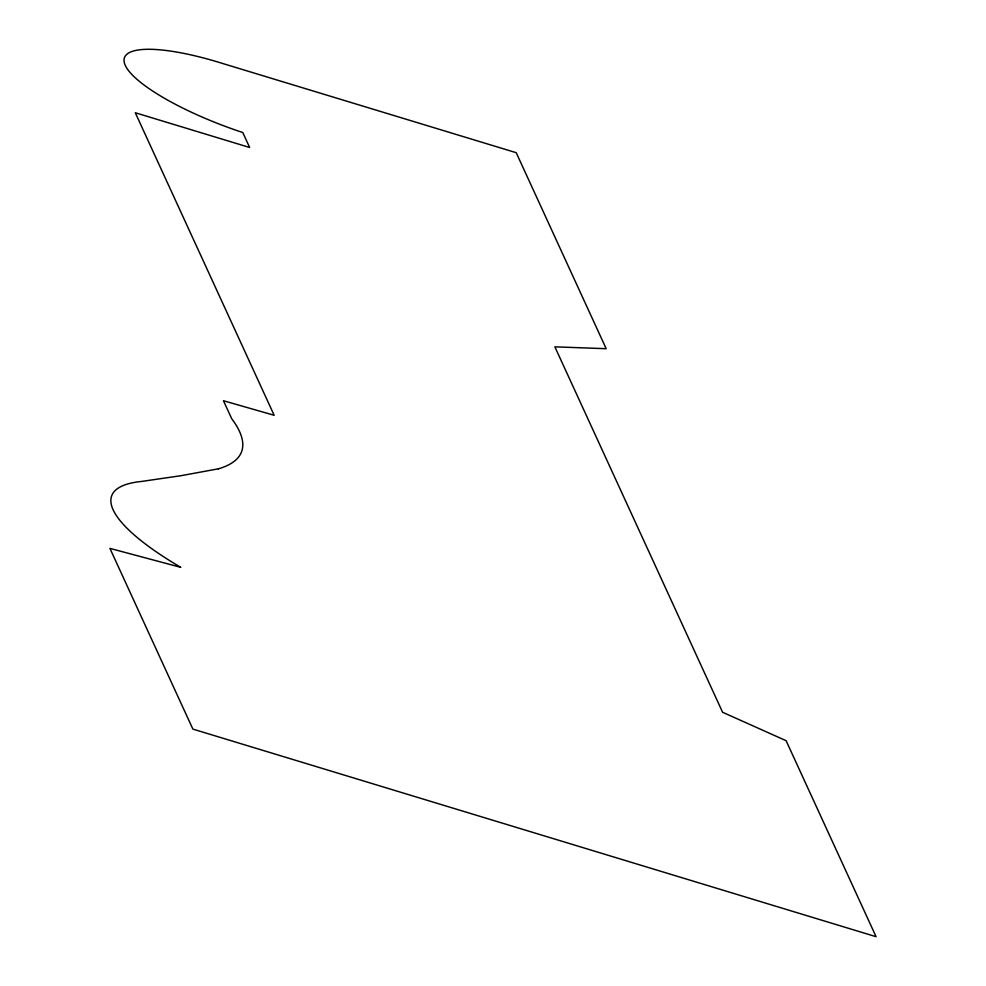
<?xml version="1.0" encoding="UTF-8"?>
<svg xmlns="http://www.w3.org/2000/svg" width="986" height="986" viewBox="0 0 986 986"><rect width="100%" height="100%" fill="white"/><g stroke="black" fill="none" stroke-linecap="round" stroke-linejoin="round"><path stroke-width="1.48" d="M218.436 468.806L181.017 475.696L141.368 481.476A213.826 52.813 20.4 0 0 180.783 567.344L109.927 548.389L192.874 729.098L876.073 936.7L786.113 740.696L722.59 712.262L554.859 346.838L606.18 348.699L516.22 152.694L223.465 63.733A118.776 29.334 20.4 0 0 124.446 63.129A118.776 29.334 20.4 0 0 242.778 132.518L249.655 147.493L135.292 112.749L274.157 415.279L223.452 400.735L231.698 418.705A309.345 76.403 20.4 0 1 218.436 468.806"/></g></svg>
